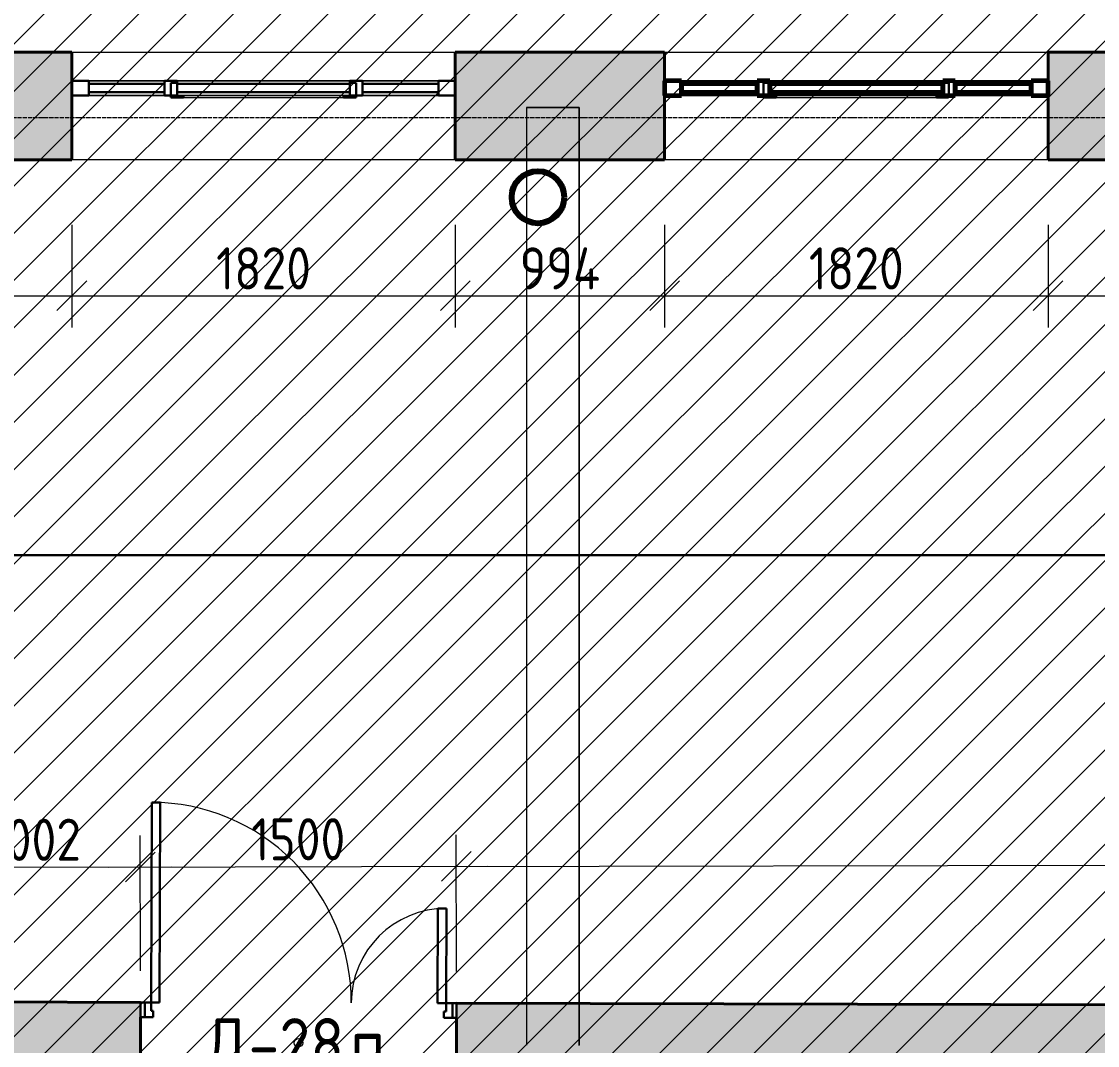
# Model space of a CAD drawing. Header units: millimetres. Extents: x -11886 to 379896, y -8130 to 47743.
# Drawn here: x 133442 to 138550, y 8999 to 13863 of the extents above; entities that cross this region are included whole.
import ezdxf

# ---------------------------------------------------------------- set-up
doc = ezdxf.new("R2010")
doc.units = ezdxf.units.MM
for name, pattern in [('ADSK_Линия сетки', [25, 20, -2.5, 0, -2.5]), ('ADSK_Сверху', [4.5, 3, -1.5]), ('ADSK_Снесено', [4.5, 3, -1.5])]:
    doc.linetypes.add(name, pattern=pattern)
for name, color, linetype, lineweight, true_color in [('_ Окна', 5, 'Continuous', 30, 0x0000ff), ('Витраж', 5, 'Continuous', 18, 0x0000ff), ('Двери', 5, 'Continuous', 18, 0x0000ff), ('Окна', 5, 'Continuous', 18, 0x0000ff), ('Панели витража', 5, 'Continuous', 18, 0x0000ff), ('планы со стояками отопление_dwg', 7, 'Continuous', 9, 0x767676), ('Стены внутренние', 5, 'Continuous', 18, 0x0000ff), ('Стены наружные', 1, 'ADSK_Снесено', 18, 0xff0000)]:
    doc.layers.add(name, color=color, linetype=linetype, lineweight=lineweight, true_color=true_color)
for name, color, linetype, lineweight in [('Каркас', 7, 'Continuous', 18), ('Марки дверей', 7, 'Continuous', 20), ('Оси', 7, 'Continuous', 9), ('Размеры', 7, 'Continuous', 9), ('стояки', 7, 'Continuous', 9)]:
    doc.layers.add(name, color=color, linetype=linetype, lineweight=lineweight)
doc.styles.add('GOST Common_1', font='GOST_Common.ttf', dxfattribs={"width": 0.9, "height": 200})
doc.dimstyles.new('ADSK_Основной_2_мм_Округление_до_1_мм', dxfattribs={"dimscale": 304.8, "dimtxt": 201.142999, "dimasz": 0.463911, "dimexe": 0.492126, "dimexo": 0.492126, "dimgap": 0.098425, "dimtad": 1, "dimdec": 0, "dimdsep": 46, "dimtxsty": 'GOST Common_1', "dimblk1": 'OBLIQUE', "dimblk2": 'OBLIQUE', "dimsah": 1, "dimcen": 0.09, "dimdle": 0.492126, "dimazin": 2, "dimtfac": 1, "dimtdec": 4, "dimtix": 1, "dimtmove": 0, "dimatfit": 3, "dimfxl": 1, "dimtvp": 1, "dimtolj": 1, "dimtzin": 0, "dimlwd": 20, "dimlwe": 20, "dimarcsym": 2})
pattern_1 = [(45, (108139.4, 85026.59), (-112.2532, 112.2532), [])]

# ---------------------------------------------------------------- blocks, each defined once
blk = doc.blocks.new('Прямоугольный импост - 70х20_60мм-1225109-02 План 2-го этажа маркировочный')
at = {"layer": 'Витраж', "color": 161, "linetype": 'ADSK_Сверху', "true_color": 0xaaaaff}
for p, q in [((39665.6, 2434.5), (39665.6, 2364.5)), ((39745.6, 2434.5), (39665.6, 2434.5)), ((40135.6, 2434.5), (40105.6, 2434.5)), ((39745.6, 2364.5), (39665.6, 2364.5)), ((40135.6, 2364.5), (40105.6, 2364.5))]:
    blk.add_line(p, q, dxfattribs=at)
blk = doc.blocks.new('Прямоугольный импост - 70х20_60мм-1236811-02 План 2-го этажа маркировочный')
at = {"layer": 'Витраж', "color": 161, "linetype": 'ADSK_Сверху', "true_color": 0xaaaaff}
for p, q in [((-80, 35), (0, 35)), ((0, 35), (0, -35)), ((0, -35), (-80, -35))]:
    blk.add_line(p, q, dxfattribs=at)
blk = doc.blocks.new('Прямоугольный импост - 70х20_60мм-1236812-02 План 2-го этажа маркировочный')
at = {"layer": 'Витраж', "color": 161, "linetype": 'ADSK_Сверху', "true_color": 0xaaaaff}
for p, q in [((0, 35), (-80, 35)), ((0, -35), (0, 35)), ((-80, -35), (0, -35))]:
    blk.add_line(p, q, dxfattribs=at)
blk = doc.blocks.new('Прямоугольный импост - 70х20_60мм-1225111-02 План 2-го этажа маркировочный')
at = {"layer": 'Витраж', "color": 161, "linetype": 'ADSK_Сверху', "true_color": 0xaaaaff}
for p, q in [((40165.6, 2434.5), (40135.6, 2434.5)), ((41015.6, 2434.5), (40985.6, 2434.5)), ((40165.6, 2364.5), (40135.6, 2364.5)), ((41015.6, 2364.5), (40985.6, 2364.5))]:
    blk.add_line(p, q, dxfattribs=at)
blk = doc.blocks.new('Витраж-тент со смещением вовне - 60мм 30 сдвиг-1466982-02 План 2-го этажа маркировочный')
at = {"layer": '_ Окна', "color": 161, "linetype": 'ADSK_Сверху', "true_color": 0xaaaaff}
for p, q in [((-440, 25), (-440, -45)), ((-440, 25), (-410, 25)), ((-440, -45), (-440, 25)), ((440, 25), (410, 25)), ((440, -45), (440, 25)), ((440, -45), (440, 25)), ((-380, -45), (-440, -45)), ((-380, -35), (-380, -45)), ((380, -35), (380, -45)), ((380, -45), (440, -45))]:
    blk.add_line(p, q, dxfattribs=at)
at = {"layer": 'Окна', "color": 161, "linetype": 'ADSK_Сверху', "true_color": 0xaaaaff}
blk.add_line((-380, -45), (380, -45), dxfattribs=at)
blk = doc.blocks.new('Прямоугольный импост - 70х20_60мм-1225113-02 План 2-го этажа маркировочный')
at = {"layer": 'Витраж', "color": 161, "linetype": 'ADSK_Сверху', "true_color": 0xaaaaff}
for p, q in [((41045.6, 2434.5), (41015.6, 2434.5)), ((41485.6, 2434.5), (41405.6, 2434.5)), ((41485.6, 2364.5), (41485.6, 2434.5)), ((41045.6, 2364.5), (41015.6, 2364.5)), ((41485.6, 2364.5), (41405.6, 2364.5))]:
    blk.add_line(p, q, dxfattribs=at)
blk = doc.blocks.new('Прямоугольный импост - 70х60мм-1236807-02 План 2-го этажа маркировочный')
at = {"layer": 'Витраж', "color": 161, "linetype": 'ADSK_Сверху', "true_color": 0xaaaaff}
for p, q in [((-30, 35), (30, 35)), ((30, -35), (-30, -35))]:
    blk.add_line(p, q, dxfattribs=at)
blk = doc.blocks.new('Прямоугольный импост - 70х60мм-1225009-02 План 2-го этажа маркировочный')
at = {"layer": 'Витраж', "color": 161, "linetype": 'ADSK_Сверху', "true_color": 0xaaaaff}
for p, q in [((41045.6, 2434.5), (41045.6, 2364.5)), ((41405.6, 2434.5), (41045.6, 2434.5)), ((41405.6, 2364.5), (41405.6, 2434.5)), ((41405.6, 2364.5), (41045.6, 2364.5))]:
    blk.add_line(p, q, dxfattribs=at)
blk = doc.blocks.new('Прямоугольный импост - 70х60мм-1242018-02 План 2-го этажа маркировочный')
at = {"layer": 'Витраж', "color": 161, "linetype": 'ADSK_Сверху', "true_color": 0xaaaaff}
for p, q in [((40165.6, 2434.5), (40165.6, 2364.5)), ((40985.6, 2434.5), (40165.6, 2434.5)), ((40985.6, 2364.5), (40985.6, 2434.5)), ((40985.6, 2364.5), (40165.6, 2364.5))]:
    blk.add_line(p, q, dxfattribs=at)
blk = doc.blocks.new('Системная панель - _AR_Стекло_40мм_привязка по центру-V116-02 План 2-го этажа маркировочный')
at = {"layer": 'Панели витража', "lineweight": 30}
for p, q in [((180, 20), (-180, 20)), ((-180, 20), (-180, -20)), ((180, -20), (180, 20)), ((-180, -20), (180, -20))]:
    blk.add_line(p, q, dxfattribs=at)
blk = doc.blocks.new('Прямоугольный импост - 70х40_60мм-V87-02 План 2-го этажа маркировочный')
at = {"layer": 'Витраж'}
for p, q in [((3738.5, 35431.9), (3738.5, 35791.9)), ((3808.5, 35431.9), (3808.5, 35791.9))]:
    blk.add_line(p, q, dxfattribs=at)
blk = doc.blocks.new('Прямоугольный импост - 70х20_60мм-V117-02 План 2-го этажа маркировочный')
at = {"layer": 'Витраж', "lineweight": 30}
for p, q in [((-80, 35), (0, 35)), ((-80, -35), (-80, 35)), ((0, 35), (0, -35)), ((0, -35), (-80, -35))]:
    blk.add_line(p, q, dxfattribs=at)
blk = doc.blocks.new('Прямоугольный импост - 70х20_60мм-V118-02 План 2-го этажа маркировочный')
at = {"layer": 'Витраж', "lineweight": 30}
for p, q in [((0, 35), (-80, 35)), ((-80, 35), (-80, -35)), ((0, -35), (0, 35)), ((-80, -35), (0, -35))]:
    blk.add_line(p, q, dxfattribs=at)
blk = doc.blocks.new('Прямоугольный импост - 70х40_60мм-V45-02 План 2-го этажа маркировочный')
at = {"layer": 'Витраж'}
for p, q in [((-6006, 11432.9), (-6006, 11072.9)), ((-5936, 11432.9), (-5936, 11072.9))]:
    blk.add_line(p, q, dxfattribs=at)
blk = doc.blocks.new('Системная панель - _AR_Стекло_40мм_привязка по центру-V119-02 План 2-го этажа маркировочный')
at = {"layer": 'Панели витража', "lineweight": 30}
for p, q in [((410, 20), (-410, 20)), ((-410, 20), (-410, -20)), ((410, -20), (410, 20)), ((-410, -20), (410, -20))]:
    blk.add_line(p, q, dxfattribs=at)
blk = doc.blocks.new('Прямоугольный импост - 70х40_60мм-V46-02 План 2-го этажа маркировочный')
at = {"layer": 'Витраж'}
for p, q in [((-6006, 11012.9), (-6006, 10192.9)), ((-5936, 11012.9), (-5936, 10192.9))]:
    blk.add_line(p, q, dxfattribs=at)
blk = doc.blocks.new('Прямоугольный импост - 70х60мм-V120-02 План 2-го этажа маркировочный')
at = {"layer": 'Витраж', "lineweight": 30}
for p, q in [((-30, 35), (30, 35)), ((-30, -35), (-30, 35)), ((30, 35), (30, -35)), ((30, -35), (-30, -35))]:
    blk.add_line(p, q, dxfattribs=at)
blk = doc.blocks.new('Системная панель - _AR_Стекло_40мм_привязка по центру-V121-02 План 2-го этажа маркировочный')
at = {"layer": 'Панели витража', "color": 1, "lineweight": 60, "true_color": 0xff0000}
for p, q in [((180, 20), (-180, 20)), ((-180, 20), (-180, -20)), ((180, -20), (180, 20)), ((-180, -20), (180, -20))]:
    blk.add_line(p, q, dxfattribs=at)
blk = doc.blocks.new('Прямоугольный импост - 70х20_60мм-V122-02 План 2-го этажа маркировочный')
at = {"layer": 'Витраж', "color": 1, "lineweight": 60, "true_color": 0xff0000}
for p, q in [((-80, 35), (0, 35)), ((-80, -35), (-80, 35)), ((0, 35), (0, -35)), ((0, -35), (-80, -35))]:
    blk.add_line(p, q, dxfattribs=at)
blk = doc.blocks.new('Прямоугольный импост - 70х20_60мм-V123-02 План 2-го этажа маркировочный')
at = {"layer": 'Витраж', "color": 1, "lineweight": 60, "true_color": 0xff0000}
for p, q in [((0, 35), (-80, 35)), ((-80, 35), (-80, -35)), ((0, -35), (0, 35)), ((-80, -35), (0, -35))]:
    blk.add_line(p, q, dxfattribs=at)
blk = doc.blocks.new('Системная панель - _AR_Стекло_40мм_привязка по центру-V124-02 План 2-го этажа маркировочный')
at = {"layer": 'Панели витража', "color": 1, "lineweight": 60, "true_color": 0xff0000}
for p, q in [((410, 20), (-410, 20)), ((-410, 20), (-410, -20)), ((410, -20), (410, 20)), ((-410, -20), (410, -20))]:
    blk.add_line(p, q, dxfattribs=at)
blk = doc.blocks.new('Прямоугольный импост - 70х60мм-V125-02 План 2-го этажа маркировочный')
at = {"layer": 'Витраж', "color": 1, "lineweight": 60, "true_color": 0xff0000}
for p, q in [((-30, 35), (30, 35)), ((-30, -35), (-30, 35)), ((30, 35), (30, -35)), ((30, -35), (-30, -35))]:
    blk.add_line(p, q, dxfattribs=at)
blk = doc.blocks.new('AC_Дверь_Двупольная - Д-28п 1500х2200h-V212-02 План 2-го этажа маркировочный')
at = {"layer": 'Двери', "lineweight": 30}
for p, q in [((-700, 1140), (-660, 1140)), ((-700, 190), (-700, 1140)), ((-660, 1140), (-660, 190)), ((700, 640), (660, 640)), ((660, 640), (660, 190)), ((700, 190), (700, 640)), ((-750, 190), (-730, 190)), ((-750, 120), (-750, 190)), ((-730, 190), (-700, 190)), ((-730, 120), (-730, 190)), ((-730, 190), (-730, 120)), ((-660, 190), (-700, 190)), ((-700, 190), (-700, 150)), ((660, 190), (700, 190)), ((730, 190), (700, 190)), ((700, 190), (700, 150)), ((730, 120), (730, 190)), ((750, 190), (730, 190)), ((730, 190), (730, 120)), ((750, 120), (750, 190)), ((-730, 120), (-750, 120)), ((-690, 120), (-730, 120)), ((-700, 150), (-690, 150)), ((-690, 150), (-690, 120)), ((700, 150), (690, 150)), ((690, 150), (690, 120)), ((690, 120), (730, 120)), ((730, 120), (750, 120))]:
    blk.add_line(p, q, dxfattribs=at)
at = {"layer": 'Двери'}
for centre, radius, start, end in [((-700, 190), 950, 360, 90), ((700, 190), 450, 90, 180)]:
    blk.add_arc(centre, radius, start, end, dxfattribs=at)
blk = doc.blocks.new('планы со стояками отопление_dwg-1484427-02 План 2-го этажа маркировочный')
at = {"layer": 'стояки', "color": 246, "lineweight": 80, "true_color": 0x7f001f}
blk.add_circle((201010.6, 251434.9), 124.3, dxfattribs=at)
blk = doc.blocks.new('ADSK_Марка_Дверь - Типоразмер_ADSK_Марка-58376-02 План 2-го этажа маркировочный')
at = {"layer": 'Марки дверей', "lineweight": 9}
blk.add_circle((0, 0), 0.2, dxfattribs=at)
blk = doc.blocks.new('_Oblique')
at = {"color": 0, "linetype": 'ByBlock', "lineweight": -2}
blk.add_line((-0.5, -0.5), (0.5, 0.5), dxfattribs=at)
blk = doc.blocks.new('*D1644')
at = {"layer": 'Defpoints', "color": 0, "transparency": 16777216}
for p in [(134006.7, 9847.4), (133006.3, 9246.2), (134007.9, 9204.4)]:
    blk.add_point(p, dxfattribs=at)
at = {"layer": 'Размеры', "color": 0, "lineweight": 20, "transparency": 16777216}
for p, q in [((133006, 9396.2), (133004.8, 9995.4)), ((134007.6, 9354.4), (134006.4, 9997.4)), ((132855.1, 9845.1), (134156.7, 9847.6))]:
    blk.add_line(p, q, dxfattribs=at)
at = {"layer": 'Размеры', "color": 0, "lineweight": 20, "transparency": 16777216, "xscale": 141.4, "yscale": 141.4, "zscale": 141.4}
for p, rotation in [((133005.1, 9845.4), 180.1124012669377), ((134006.7, 9847.4), 0.112401266937691)]:
    blk.add_blockref('_Oblique', p, dxfattribs=dict(at, rotation=rotation))
at = {"layer": 'Размеры', "color": 0, "lineweight": 20, "transparency": 16777216, "insert": (133505.6, 9976.4), "char_height": 200, "width": 560.473, "attachment_point": 5, "rotation": 0.1124, "style": 'GOST Common_1'}
blk.add_mtext('\\A1;1002', dxfattribs=at)
blk = doc.blocks.new('*D1645')
at = {"layer": 'Defpoints', "color": 0, "transparency": 16777216}
for p in [(135506.6, 9850.3), (134007.9, 9204.4), (135507.9, 9200.4)]:
    blk.add_point(p, dxfattribs=at)
at = {"layer": 'Размеры', "color": 0, "lineweight": 20, "transparency": 16777216}
for p, q in [((134007.6, 9354.4), (134006.4, 9997.4)), ((135507.6, 9350.4), (135506.3, 10000.3)), ((133856.7, 9847.1), (135656.6, 9850.6))]:
    blk.add_line(p, q, dxfattribs=at)
at = {"layer": 'Размеры', "color": 0, "lineweight": 20, "transparency": 16777216, "xscale": 141.4, "yscale": 141.4, "zscale": 141.4}
for p, rotation in [((134006.7, 9847.4), 180.1124012669377), ((135506.6, 9850.3), 0.112401266937691)]:
    blk.add_blockref('_Oblique', p, dxfattribs=dict(at, rotation=rotation))
at = {"layer": 'Размеры', "color": 0, "lineweight": 20, "transparency": 16777216, "insert": (134756.4, 9978.8), "char_height": 200, "width": 560.473, "attachment_point": 5, "rotation": 0.1124, "style": 'GOST Common_1'}
blk.add_mtext('\\A1;1500', dxfattribs=at)
blk = doc.blocks.new('*D1646')
at = {"layer": 'Defpoints', "color": 0, "transparency": 16777216}
for p in [(142570.9, 9864.2), (135507.9, 9200.4), (142572.2, 9181.7)]:
    blk.add_point(p, dxfattribs=at)
at = {"layer": 'Размеры', "color": 0, "lineweight": 20, "transparency": 16777216}
for p, q in [((142571.9, 9331.7), (142570.6, 10014.2)), ((135507.6, 9350.4), (135506.3, 10000.3)), ((135356.6, 9850), (142720.9, 9864.4))]:
    blk.add_line(p, q, dxfattribs=at)
at = {"layer": 'Размеры', "color": 0, "lineweight": 20, "transparency": 16777216, "xscale": 141.4, "yscale": 141.4, "zscale": 141.4}
for p, rotation in [((135506.6, 9850.3), 180.1124012669377), ((142570.9, 9864.2), 0.112401266937691)]:
    blk.add_blockref('_Oblique', p, dxfattribs=dict(at, rotation=rotation))
at = {"layer": 'Размеры', "color": 0, "lineweight": 20, "transparency": 16777216, "insert": (139038.5, 9987.2), "char_height": 200, "width": 625.93, "attachment_point": 5, "rotation": 0.1124, "style": 'GOST Common_1'}
blk.add_mtext('\\A1;7064', dxfattribs=at)
blk = doc.blocks.new('*D1660')
at = {"layer": 'Defpoints', "color": 0, "transparency": 16777216}
for p in [(132691.8, 13046.6), (133681.5, 13046.6), (133681.5, 12560.2)]:
    blk.add_point(p, dxfattribs=at)
at = {"layer": 'Размеры', "color": 0, "lineweight": 20, "transparency": 16777216}
for p, q in [((132691.8, 12896.6), (132691.8, 12410.2)), ((133681.5, 12896.6), (133681.5, 12410.2)), ((132541.8, 12560.2), (133831.5, 12560.2))]:
    blk.add_line(p, q, dxfattribs=at)
at = {"layer": 'Размеры', "color": 0, "lineweight": 20, "transparency": 16777216, "xscale": 141.4, "yscale": 141.4, "zscale": 141.4, "rotation": 180}
blk.add_blockref('_Oblique', (132691.8, 12560.2), dxfattribs=at)
at = {"layer": 'Размеры', "color": 0, "lineweight": 20, "transparency": 16777216, "xscale": 141.4, "yscale": 141.4, "zscale": 141.4}
blk.add_blockref('_Oblique', (133681.5, 12560.2), dxfattribs=at)
at = {"layer": 'Размеры', "color": 0, "lineweight": 20, "transparency": 16777216, "insert": (133186.6, 12690.2), "char_height": 200, "width": 454.106, "attachment_point": 5, "style": 'GOST Common_1'}
blk.add_mtext('\\A1;990', dxfattribs=at)
blk = doc.blocks.new('*D1661')
at = {"layer": 'Defpoints', "color": 0, "transparency": 16777216}
for p in [(133681.5, 13046.6), (135501.5, 13046.6), (135501.5, 12560.2)]:
    blk.add_point(p, dxfattribs=at)
at = {"layer": 'Размеры', "color": 0, "lineweight": 20, "transparency": 16777216}
for p, q in [((133681.5, 12896.6), (133681.5, 12410.2)), ((135501.5, 12896.6), (135501.5, 12410.2)), ((133531.5, 12560.2), (135651.5, 12560.2))]:
    blk.add_line(p, q, dxfattribs=at)
at = {"layer": 'Размеры', "color": 0, "lineweight": 20, "transparency": 16777216, "xscale": 141.4, "yscale": 141.4, "zscale": 141.4, "rotation": 180}
blk.add_blockref('_Oblique', (133681.5, 12560.2), dxfattribs=at)
at = {"layer": 'Размеры', "color": 0, "lineweight": 20, "transparency": 16777216, "xscale": 141.4, "yscale": 141.4, "zscale": 141.4}
blk.add_blockref('_Oblique', (135501.5, 12560.2), dxfattribs=at)
at = {"layer": 'Размеры', "color": 0, "lineweight": 20, "transparency": 16777216, "insert": (134591.5, 12690.2), "char_height": 200, "width": 560.473, "attachment_point": 5, "style": 'GOST Common_1'}
blk.add_mtext('\\A1;1820', dxfattribs=at)
blk = doc.blocks.new('*D1662')
at = {"layer": 'Defpoints', "color": 0, "transparency": 16777216}
for p in [(135501.5, 13046.6), (136495.2, 13046.6), (136495.2, 12560.2)]:
    blk.add_point(p, dxfattribs=at)
at = {"layer": 'Размеры', "color": 0, "lineweight": 20, "transparency": 16777216}
for p, q in [((135501.5, 12896.6), (135501.5, 12410.2)), ((136495.2, 12896.6), (136495.2, 12410.2)), ((135351.5, 12560.2), (136645.2, 12560.2))]:
    blk.add_line(p, q, dxfattribs=at)
at = {"layer": 'Размеры', "color": 0, "lineweight": 20, "transparency": 16777216, "xscale": 141.4, "yscale": 141.4, "zscale": 141.4, "rotation": 180}
blk.add_blockref('_Oblique', (135501.5, 12560.2), dxfattribs=at)
at = {"layer": 'Размеры', "color": 0, "lineweight": 20, "transparency": 16777216, "xscale": 141.4, "yscale": 141.4, "zscale": 141.4}
blk.add_blockref('_Oblique', (136495.2, 12560.2), dxfattribs=at)
at = {"layer": 'Размеры', "color": 0, "lineweight": 20, "transparency": 16777216, "insert": (135998.3, 12690.2), "char_height": 200, "width": 474.561, "attachment_point": 5, "style": 'GOST Common_1'}
blk.add_mtext('\\A1;994', dxfattribs=at)
blk = doc.blocks.new('*D1663')
at = {"layer": 'Defpoints', "color": 0, "transparency": 16777216}
for p in [(136495.2, 13046.6), (138315.2, 13046.6), (138315.2, 12560.2)]:
    blk.add_point(p, dxfattribs=at)
at = {"layer": 'Размеры', "color": 0, "lineweight": 20, "transparency": 16777216}
for p, q in [((136495.2, 12896.6), (136495.2, 12410.2)), ((138315.2, 12896.6), (138315.2, 12410.2)), ((136345.2, 12560.2), (138465.2, 12560.2))]:
    blk.add_line(p, q, dxfattribs=at)
at = {"layer": 'Размеры', "color": 0, "lineweight": 20, "transparency": 16777216, "xscale": 141.4, "yscale": 141.4, "zscale": 141.4, "rotation": 180}
blk.add_blockref('_Oblique', (136495.2, 12560.2), dxfattribs=at)
at = {"layer": 'Размеры', "color": 0, "lineweight": 20, "transparency": 16777216, "xscale": 141.4, "yscale": 141.4, "zscale": 141.4}
blk.add_blockref('_Oblique', (138315.2, 12560.2), dxfattribs=at)
at = {"layer": 'Размеры', "color": 0, "lineweight": 20, "transparency": 16777216, "insert": (137405.2, 12690.2), "char_height": 200, "width": 560.473, "attachment_point": 5, "style": 'GOST Common_1'}
blk.add_mtext('\\A1;1820', dxfattribs=at)
blk = doc.blocks.new('*D1664')
at = {"layer": 'Defpoints', "color": 0, "transparency": 16777216}
for p in [(138315.2, 13046.6), (139293.2, 13046.6), (139293.2, 12560.2)]:
    blk.add_point(p, dxfattribs=at)
at = {"layer": 'Размеры', "color": 0, "lineweight": 20, "transparency": 16777216}
for p, q in [((138315.2, 12896.6), (138315.2, 12410.2)), ((139293.2, 12896.6), (139293.2, 12410.2)), ((138165.2, 12560.2), (139443.2, 12560.2))]:
    blk.add_line(p, q, dxfattribs=at)
at = {"layer": 'Размеры', "color": 0, "lineweight": 20, "transparency": 16777216, "xscale": 141.4, "yscale": 141.4, "zscale": 141.4, "rotation": 180}
blk.add_blockref('_Oblique', (138315.2, 12560.2), dxfattribs=at)
at = {"layer": 'Размеры', "color": 0, "lineweight": 20, "transparency": 16777216, "xscale": 141.4, "yscale": 141.4, "zscale": 141.4}
blk.add_blockref('_Oblique', (139293.2, 12560.2), dxfattribs=at)
at = {"layer": 'Размеры', "color": 0, "lineweight": 20, "transparency": 16777216, "insert": (138804.2, 12690.2), "char_height": 200, "width": 454.106, "attachment_point": 5, "style": 'GOST Common_1'}
blk.add_mtext('\\A1;978', dxfattribs=at)

msp = doc.modelspace()

# ---------------------------------------------------------------- hatches: boundary and pattern name
at = {"lineweight": 13, "true_color": 0x636466, "transparency": 33554559}
h = msp.add_hatch(dxfattribs=at)
h.set_pattern_fill('ANSI31', color=251, scale=50)
h.set_pattern_definition(pattern_1)
h.paths.add_polyline_path([(158072.8, 8682.3), (164353.35, 8682.3), (164172.02, 43909.21), (154172.61, 43909.21), (154172.61, 21084.06), (154859.25, 21054.57), (154861.07, 11328.12), (108910.53, 11328.12), (108910.53, 8679.25), (108429.9, 8679.25), (108429.9, 456.79), (116412.4, 422.02), (116412.4, 2336.48), (127112.04, 2336.48), (127112.04, -2582.57), (139475.8, -2582.57), (139475.8, 2335.74), (150176.33, 2256.79), (150176.33, 300.23), (158072.8, 300.23)])
h = msp.add_hatch(dxfattribs=at)
h.set_pattern_fill('ANSI31', color=251, scale=50)
h.set_pattern_definition(pattern_1)
h.paths.add_polyline_path([(139456.42, 43675.13), (126595.23, 43675.13), (126595.23, 21068.63), (119444.64, 21068.63), (119440.72, 13720.18), (122426.97, 13716.63), (122426.97, 13206.63), (120564.56, 13206.63), (120564.56, 11328.12), (143932.17, 11328.12), (143932.17, 13716.63), (146881.3, 13716.63), (146869.1, 21084.06), (139456.42, 21084.06)])
at = {"layer": 'Стены внутренние', "true_color": 0xc0c0c0}
h = msp.add_hatch(color=9, dxfattribs=at)
h.paths.add_polyline_path([(150643.87, 8780.41), (150640, 9160.42), (144072.23, 9177.78), (144072.23, 8797.78), (150641.87, 8780.41)])
h.paths.add_polyline_path([(142571.23, 8801.75), (142572.05, 9181.75), (135507.92, 9200.42), (135507.92, 8820.42), (142541.7, 8801.83)])
h.paths.add_polyline_path([(134006.92, 8824.39), (134007.74, 9204.38), (126996.32, 9222.92), (126996.32, 8842.92), (133964.74, 8824.5)])
h.paths.add_polyline_path([(125495.32, 8846.88), (125496.14, 9226.88), (123737.94, 9231.53), (123736.93, 8851.53), (125345.24, 8847.28)])
h.paths.add_polyline_path([(122236.94, 8855.5), (122237.76, 9235.5), (118638.72, 9245.01), (118638.72, 8865.01), (122211.13, 8855.57)])
h.paths.add_polyline_path([(117111.78, 8869.04), (117111.78, 9249.05), (116272.42, 9251.26), (116273.17, 8871.26), (117048.57, 8869.21)])
at = {"layer": 'Стены наружные', "linetype": 'Continuous', "true_color": 0xc0c0c0}
h = msp.add_hatch(color=9, dxfattribs=at)
h.paths.add_polyline_path([(145083.02, 13206.63), (147391.3, 13206.63), (147391.3, 13716.63), (143932.17, 13716.63), (143932.17, 13206.63)])
h.paths.add_polyline_path([(141113.18, 13206.63), (142112.17, 13206.63), (142112.17, 13716.63), (141113.18, 13716.63), (141113.18, 13231.1)])
h.paths.add_polyline_path([(138315.18, 13206.63), (139293.18, 13206.63), (139293.18, 13716.63), (138315.18, 13716.63), (138315.18, 13261.27)])
h.paths.add_polyline_path([(136495.18, 13206.63), (136495.18, 13716.63), (135501.45, 13716.63), (135501.45, 13206.63)])
h.paths.add_polyline_path([(132938.29, 13206.63), (133681.45, 13206.63), (133681.45, 13716.63), (132691.77, 13716.63), (132691.77, 13206.63)])
h.paths.add_polyline_path([(130871.77, 13206.63), (130871.77, 13716.63), (129873.38, 13716.63), (129873.38, 13206.63)])
h.paths.add_polyline_path([(127293.77, 13206.63), (128053.38, 13206.63), (128053.38, 13716.63), (127043.97, 13716.63), (127043.97, 13206.63)])
h.paths.add_polyline_path([(124752.45, 13206.63), (125223.97, 13206.63), (125223.97, 13716.63), (124246.97, 13716.63), (124246.97, 13206.63)])
h.paths.add_polyline_path([(119669.81, 13206.63), (122426.97, 13206.63), (122426.97, 13716.63), (119440.72, 13716.63), (119440.72, 13359.62), (119399.51, 13309.62), (119314.64, 13309.62), (119314.64, 13206.63), (119440.72, 13206.63)])

# ---------------------------------------------------------------- linework, layer by layer
at = {"color": 251, "lineweight": 30, "true_color": 0x636466}
for points in [[(119444.64, 21068.63), (119440.72, 13720.18), (122426.97, 13716.63), (122426.97, 13206.63), (120564.56, 13206.63), (120564.56, 11328.12), (143932.17, 11328.12), (143932.17, 13716.63), (146881.3, 13716.63), (146869.1, 21084.06), (139456.42, 21084.06), (139456.42, 43675.13), (126595.23, 43675.13), (126595.23, 21068.63), (119444.64, 21068.63)], [(108910.53, 11328.12), (154861.07, 11328.12), (154859.25, 21054.57), (154172.61, 21084.06)]]:
    msp.add_lwpolyline(points, dxfattribs=at)
at = {"layer": 'Каркас', "color": 253, "linetype": 'ADSK_Сверху', "true_color": 0xaaaaaa}
for p, q in [((136090.34, 13454), (135840.34, 13454)), ((135840.34, 13454), (135840.34, 8999.43)), ((136090.34, 13454), (136090.34, 8999.43))]:
    msp.add_line(p, q, dxfattribs=at)
at = {"layer": 'Каркас', "color": 253, "linetype": 'ADSK_Сверху', "true_color": 0xb2b2b2}
for p, q in [((135840.34, 13454), (136090.34, 13454)), ((135840.34, 13454), (135840.34, 8999.43)), ((136090.34, 8999.43), (136090.34, 13454))]:
    msp.add_line(p, q, dxfattribs=at)
at = {"layer": 'Оси', "linetype": 'ADSK_Линия сетки'}
msp.add_line((97053.17, 13406.79), (165281.12, 13406.79), dxfattribs=at)
at = {"layer": 'Стены внутренние', "color": 18, "lineweight": 40, "true_color": 0x000000}
for p, q in [((134007.92, 9204.38), (126996.32, 9222.92)), ((142572.23, 9181.75), (135507.92, 9200.42)), ((134006.92, 8824.39), (134007.74, 9134.38)), ((135507.73, 9130.42), (135506.91, 8820.42))]:
    msp.add_line(p, q, dxfattribs=at)
at = {"layer": 'Стены наружные', "color": 18, "linetype": 'Continuous', "lineweight": 40, "true_color": 0x000000}
for p, q in [((133681.45, 13716.63), (132691.77, 13716.63)), ((133681.45, 13206.63), (133681.45, 13716.63)), ((136495.18, 13716.63), (135501.45, 13716.63)), ((135501.45, 13716.63), (135501.45, 13206.63)), ((136495.18, 13206.63), (136495.18, 13716.63)), ((139293.18, 13716.63), (138315.18, 13716.63)), ((138315.18, 13716.63), (138315.18, 13206.63)), ((133014.31, 13206.63), (133681.45, 13206.63)), ((135501.45, 13206.63), (136495.18, 13206.63)), ((138315.18, 13206.63), (139293.18, 13206.63))]:
    msp.add_line(p, q, dxfattribs=at)
at = {"layer": 'Стены наружные', "color": 18, "linetype": 'Continuous', "true_color": 0x000000}
for p, q in [((133681.45, 13716.63), (135501.45, 13716.63)), ((136495.18, 13716.63), (138315.18, 13716.63)), ((135501.45, 13206.63), (133681.45, 13206.63)), ((138315.18, 13206.63), (136495.18, 13206.63))]:
    msp.add_line(p, q, dxfattribs=at)

# ---------------------------------------------------------------- block references
at = {"layer": '_ Окна', "color": 161, "linetype": 'ADSK_Сверху', "true_color": 0xaaaaff}
for p in [(134591.45, 13546.63), (137405.18, 13546.63)]:
    msp.add_blockref('Витраж-тент со смещением вовне - 60мм 30 сдвиг-1466982-02 План 2-го этажа маркировочный', p, dxfattribs=at)
at = {"layer": 'Витраж', "color": 161, "linetype": 'ADSK_Сверху', "true_color": 0xaaaaff, "rotation": 180}
for name, p in [('Прямоугольный импост - 70х20_60мм-1236812-02 План 2-го этажа маркировочный', (133681.45, 13546.63)), ('Прямоугольный импост - 70х20_60мм-1225113-02 План 2-го этажа маркировочный', (175167.08, 15946.14)), ('Прямоугольный импост - 70х60мм-1225009-02 План 2-го этажа маркировочный', (175167.08, 15946.14)), ('Прямоугольный импост - 70х20_60мм-1225111-02 План 2-го этажа маркировочный', (175167.08, 15946.14)), ('Прямоугольный импост - 70х60мм-1242018-02 План 2-го этажа маркировочный', (175167.08, 15946.14)), ('Прямоугольный импост - 70х20_60мм-1225109-02 План 2-го этажа маркировочный', (175167.08, 15946.14)), ('Прямоугольный импост - 70х60мм-1225009-02 План 2-го этажа маркировочный', (176467.08, 15946.14)), ('Прямоугольный импост - 70х20_60мм-1236812-02 План 2-го этажа маркировочный', (136495.18, 13546.63)), ('Прямоугольный импост - 70х20_60мм-1225113-02 План 2-го этажа маркировочный', (177980.8, 15946.14)), ('Прямоугольный импост - 70х60мм-1225009-02 План 2-го этажа маркировочный', (177980.8, 15946.14)), ('Прямоугольный импост - 70х20_60мм-1225111-02 План 2-го этажа маркировочный', (177980.8, 15946.14)), ('Прямоугольный импост - 70х60мм-1242018-02 План 2-го этажа маркировочный', (177980.8, 15946.14)), ('Прямоугольный импост - 70х20_60мм-1225109-02 План 2-го этажа маркировочный', (177980.8, 15946.14)), ('Прямоугольный импост - 70х60мм-1225009-02 План 2-го этажа маркировочный', (179280.8, 15946.14))]:
    msp.add_blockref(name, p, dxfattribs=at)
at = {"layer": 'Витраж'}
for name, p, rotation in [('Прямоугольный импост - 70х20_60мм-V118-02 План 2-го этажа маркировочный', (133681.45, 13546.63), 180), ('Прямоугольный импост - 70х40_60мм-V87-02 План 2-го этажа маркировочный', (169553.35, 9773.13), 90.00000000000072), ('Прямоугольный импост - 70х40_60мм-V46-02 План 2-го этажа маркировочный', (123988.57, 7575.59), 270.0000000000005), ('Прямоугольный импост - 70х40_60мм-V45-02 План 2-го этажа маркировочный', (123988.57, 7575.59), 270.0000000000002), ('Прямоугольный импост - 70х20_60мм-V123-02 План 2-го этажа маркировочный', (136495.18, 13546.63), 180), ('Прямоугольный импост - 70х40_60мм-V87-02 План 2-го этажа маркировочный', (172367.08, 9773.13), 90.00000000000072), ('Прямоугольный импост - 70х40_60мм-V46-02 План 2-го этажа маркировочный', (126802.3, 7575.59), 270.0000000000005), ('Прямоугольный импост - 70х40_60мм-V45-02 План 2-го этажа маркировочный', (126802.3, 7575.59), 270.0000000000002)]:
    msp.add_blockref(name, p, dxfattribs=dict(at, rotation=rotation))
at = {"layer": 'Витраж', "color": 161, "linetype": 'ADSK_Сверху', "true_color": 0xaaaaff, "extrusion": (0, 0, -1), "rotation": 180}
for name, p in [('Прямоугольный импост - 70х60мм-1236807-02 План 2-го этажа маркировочный', (-134151.45, 13546.63)), ('Прямоугольный импост - 70х60мм-1236807-02 План 2-го этажа маркировочный', (-135031.45, 13546.63)), ('Прямоугольный импост - 70х20_60мм-1236811-02 План 2-го этажа маркировочный', (-135501.45, 13546.63)), ('Прямоугольный импост - 70х60мм-1236807-02 План 2-го этажа маркировочный', (-136965.18, 13546.63)), ('Прямоугольный импост - 70х60мм-1236807-02 План 2-го этажа маркировочный', (-137845.18, 13546.63)), ('Прямоугольный импост - 70х20_60мм-1236811-02 План 2-го этажа маркировочный', (-138315.18, 13546.63))]:
    msp.add_blockref(name, p, dxfattribs=at)
at = {"layer": 'Витраж', "extrusion": (0, 0, -1), "rotation": 180}
for name, p in [('Прямоугольный импост - 70х60мм-V120-02 План 2-го этажа маркировочный', (-134151.45, 13546.63)), ('Прямоугольный импост - 70х60мм-V120-02 План 2-го этажа маркировочный', (-135031.45, 13546.63)), ('Прямоугольный импост - 70х20_60мм-V117-02 План 2-го этажа маркировочный', (-135501.45, 13546.63)), ('Прямоугольный импост - 70х60мм-V125-02 План 2-го этажа маркировочный', (-136965.18, 13546.63)), ('Прямоугольный импост - 70х60мм-V125-02 План 2-го этажа маркировочный', (-137845.18, 13546.63)), ('Прямоугольный импост - 70х20_60мм-V122-02 План 2-го этажа маркировочный', (-138315.18, 13546.63))]:
    msp.add_blockref(name, p, dxfattribs=at)
at = {"layer": 'Двери', "rotation": 359.8485505277052}
msp.add_blockref('AC_Дверь_Двупольная - Д-28п 1500х2200h-V212-02 План 2-го этажа маркировочный', (134757.42, 9012.4), dxfattribs=at)
at = {"layer": 'Марки дверей', "xscale": 99.99999999999993, "yscale": 99.99999999999993, "zscale": 99.99999999999993}
msp.add_blockref('ADSK_Марка_Дверь - Типоразмер_ADSK_Марка-58376-02 План 2-го этажа маркировочный', (134757.42, 9012.4), dxfattribs=at)
at = {"layer": 'Панели витража'}
for name, p in [('Системная панель - _AR_Стекло_40мм_привязка по центру-V116-02 План 2-го этажа маркировочный', (133941.45, 13546.63)), ('Системная панель - _AR_Стекло_40мм_привязка по центру-V119-02 План 2-го этажа маркировочный', (134591.45, 13546.63)), ('Системная панель - _AR_Стекло_40мм_привязка по центру-V116-02 План 2-го этажа маркировочный', (135241.45, 13546.63)), ('Системная панель - _AR_Стекло_40мм_привязка по центру-V121-02 План 2-го этажа маркировочный', (136755.18, 13546.63)), ('Системная панель - _AR_Стекло_40мм_привязка по центру-V124-02 План 2-го этажа маркировочный', (137405.18, 13546.63)), ('Системная панель - _AR_Стекло_40мм_привязка по центру-V121-02 План 2-го этажа маркировочный', (138055.18, 13546.63))]:
    msp.add_blockref(name, p, dxfattribs=at)
at = {"layer": 'планы со стояками отопление_dwg', "color": 6, "true_color": 0xff00ff}
msp.add_blockref('планы со стояками отопление_dwg-1484427-02 План 2-го этажа маркировочный', (-65116.64, -238406.38), dxfattribs=at)

# ---------------------------------------------------------------- texts
at = {"layer": 'Марки дверей', "lineweight": 9, "char_height": 250, "attachment_point": 1, "style": 'GOST Common_1'}
for s, insert, width in [('\\fGOST Common|b0|i0|c204|p34|;\\W.9;Д', (134317.59, 9129.42), 245.3164), ('-28', (134519.99, 9129.42), 584.4302), ('\\fGOST Common|b0|i0|c204|p34|;\\W.9;п', (135002.2, 9129.42), 194.8101)]:
    msp.add_mtext(s, dxfattribs=dict(at, insert=insert, width=width))

# ---------------------------------------------------------------- dimensions: what is measured, and where the dimension line sits
at = {"layer": 'Размеры', "lineweight": 20}
for base, p1, p2, override, picture, middle in [((133681.45, 12560.24), (132691.77, 13046.63), (133681.45, 13046.63), {"dimpost": '<>', "dimfxl": 989.685098}, '*D1660', (133186.61, 12690.24)), ((135501.45, 12560.24), (133681.45, 13046.63), (135501.45, 13046.63), {"dimpost": '<>', "dimfxl": 1820}, '*D1661', (134591.45, 12690.24)), ((136495.18, 12560.24), (135501.45, 13046.63), (136495.18, 13046.63), {"dimpost": '<>', "dimfxl": 993.728844}, '*D1662', (135998.32, 12690.24)), ((138315.18, 12560.24), (136495.18, 13046.63), (138315.18, 13046.63), {"dimpost": '<>', "dimfxl": 1820}, '*D1663', (137405.18, 12690.24)), ((139293.18, 12560.24), (138315.18, 13046.63), (139293.18, 13046.63), {"dimpost": '<>', "dimfxl": 977.996878}, '*D1664', (138804.18, 12690.24))]:
    dim = msp.add_linear_dim(base=base, p1=p1, p2=p2, dimstyle='ADSK_Основной_2_мм_Округление_до_1_мм', override=override, dxfattribs=at)
    dim.commit()
    dim.dimension.update_dxf_attribs({"geometry": picture, "text_midpoint": middle})
for base, p1, p2, override, picture, middle in [((142570.9, 9864.15), (135507.92, 9200.42), (142572.23, 9181.75), {"dimpost": '<>', "dimfxl": 7064.343127}, '*D1646', (139038.51, 9987.22)), ((134006.66, 9847.35), (133006.31, 9246.16), (134007.92, 9204.38), {"dimpost": '<>', "dimfxl": 1002.482193}, '*D1644', (133505.64, 9976.37)), ((135506.64, 9850.3), (134007.92, 9204.38), (135507.92, 9200.42), {"dimpost": '<>', "dimfxl": 1500}, '*D1645', (134756.4, 9978.82))]:
    dim = msp.add_linear_dim(base=base, p1=p1, p2=p2, angle=0.1124, dimstyle='ADSK_Основной_2_мм_Округление_до_1_мм', override=override, dxfattribs=at)
    dim.commit()
    dim.dimension.update_dxf_attribs({"geometry": picture, "text_midpoint": middle})

doc.saveas('drawing.dxf')
